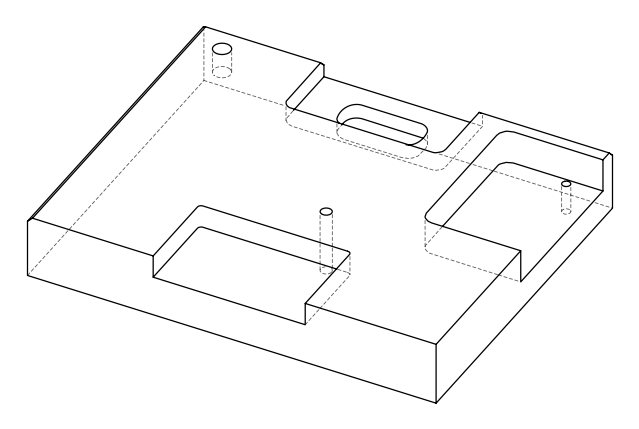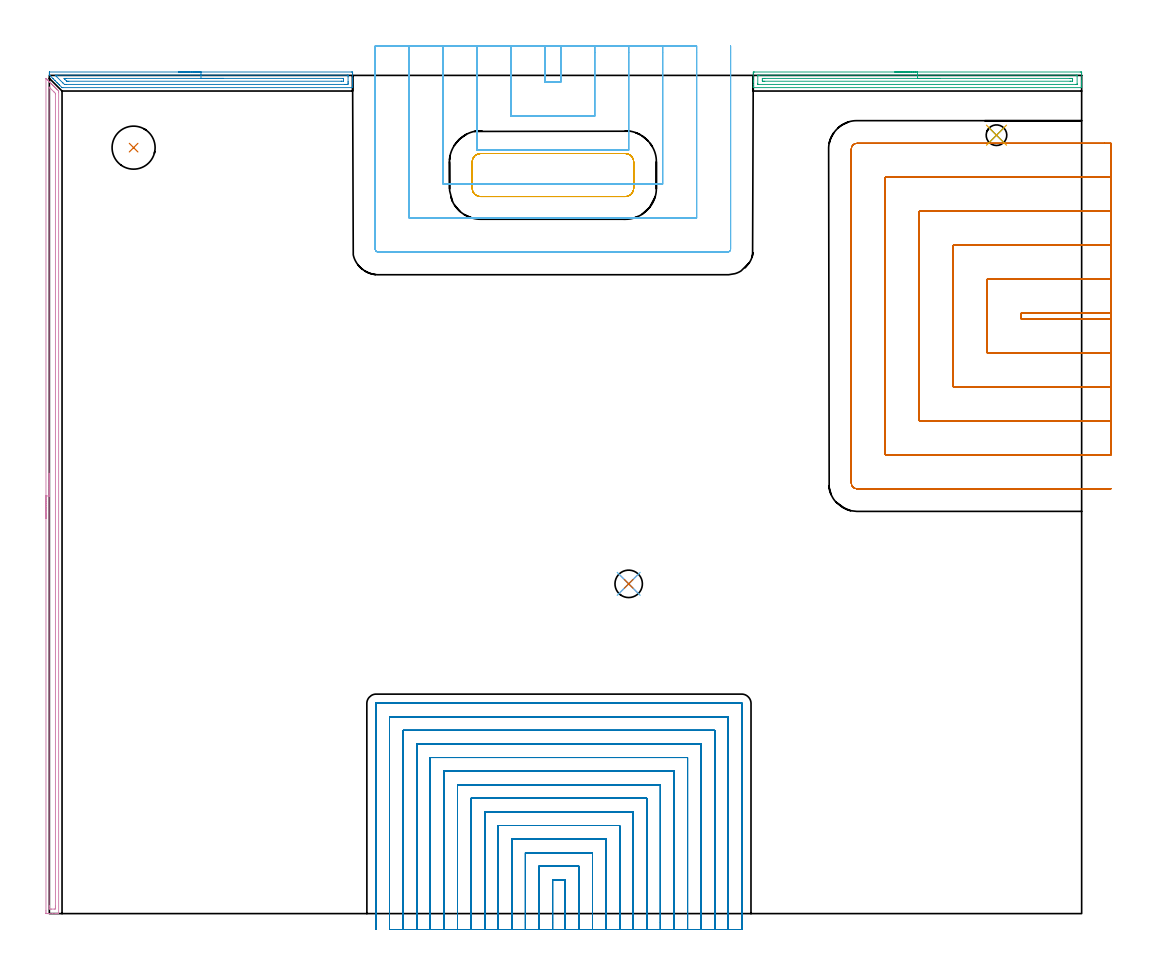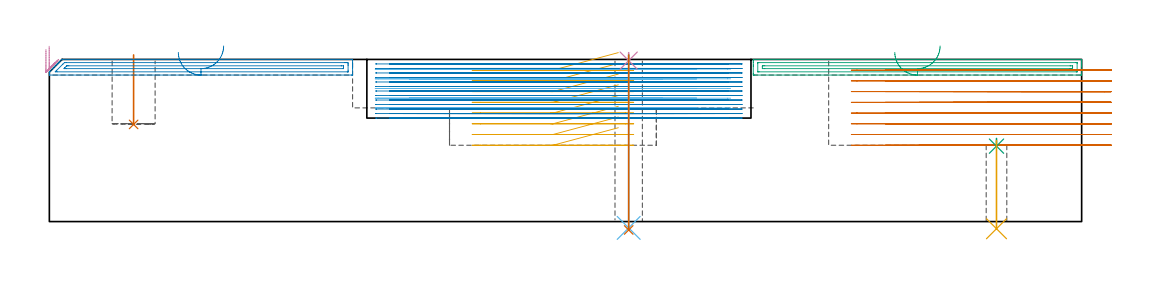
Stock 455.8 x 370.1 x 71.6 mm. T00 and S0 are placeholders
(PLAN: 13 operations, 7 tool changes, 206.6 min)
(1 INDEXABLE_INSERT_DRILL_BLIND_HOLE_FROM_SOLID | STEP1POCKET | NXT0302_009 | 0.12 min | 8059 mm3)
(2 AREA_MILL | FG_CHAMFER_SURFACE | UGT0205_001 | 3.34 min | 3295 mm3)
(3 AREA_MILL_1 | FG_CHAMFER_SURFACE_1 | UGT0205_001 | 3.66 min | 3555 mm3)
(4 AREA_MILL_2 | FG_CHAMFER_SURFACE_2 | UGT0205_001 | 6.06 min | 5723 mm3)
(5 MILL_RECTANGULAR_POCKET | POCKET_RECTANGULAR_STRAIGHT | UGT0201_094 | Follow Part, ap 5, ae 75% | 3.79 min | 128886 mm3)
(6 MILL_SLOT | SLOT_PARTIAL_RECTANGULAR | UGT0201_094 | Follow Part, ap 5, ae 75% | 19.97 min | 259010 mm3)
(7 MILL_SLOT_1 | SLOT_PARTIAL_RECTANGULAR_1 | UGT0201_094 | Follow Part, ap 5, ae 75% | 35.26 min | 727780 mm3)
(8 MILL_SLOT_2 | SLOT_PARTIAL_RECTANGULAR_2 | NXT0201_009 | Follow Part, ap 2, ae 75% | 133.57 min | 425554 mm3)
(9 SPOT_DRILL | STEP1HOLE | NXT0321_9005460120000 | 0.04 min | 17 mm3)
(10 SPOT_DRILL_1 | STEP1HOLE_1 | NXT0321_9005460120000 | 0.03 min | 48 mm3)
(11 DRILL_THROUGH_HOLE_INTO_CENTER | STEP1HOLE | NXT0301_062 | 0.16 min | 2209 mm3)
(12 DRILL_THROUGH_HOLE_INTO_CENTER_1 | STEP1HOLE_1 | NXT0301_042 | 0.31 min | 2790 mm3)
(13 DRILL_TO_ENLARGE_THROUGH_HOLE | STEP1HOLE_1 | NXT0301_092 | 0.31 min | 5424 mm3)
(TOOL NXT0302_009 | Index. Insert Drill 19mm [880-D1900L25-05] | D19 PA176 FL95 Z2)
(TOOL UGT0205_001 | Chamfer Mill 20 x 3 x 45 deg. | D20 FL50 Z2)
(TOOL UGT0201_094 | End mill 20 mm | D20 FL38 Z4)
(TOOL NXT0201_009 | ENDMILL 8mm [2P460-0800-NA 1630] | D8 FL26 Z6)
(TOOL NXT0321_9005460120000 | NC Spot Drill, 142deg, 12mm, Carbide, Uncoated | D12 PA142 FL30 Z2)
(TOOL NXT0301_062 | Carbide Drill 9.1mm [860.1-0910-027A1-MM 2214] | D9.1 PA140 FL47 Z2)
(TOOL NXT0301_042 | Carbide Drill 7.1mm [860.1-0710-057A1-MM 2214] | D7.1 PA140 FL85 Z2)
(TOOL NXT0301_092 | Carbide Drill 12.1mm [860.1-1210-061A1-MM 2214] | D12.1 PA140 FL77 Z2)
(OP 1 INDEXABLE_INSERT_DRILL_BLIND_HOLE_FROM_SOLID)
G17 G21 G94 G90
T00 M6
G54
G17 G0 G90 X37.2 Y338.2 S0 M3
G43 Z81.6 H1
G94 G81 G98 Z42.9 F250. R73.6
G80
M5
M2
(OP 2 AREA_MILL)
G17 G21 G94 G90
T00 M6
G54
G17 G0 G90 X56.95 Y371.6 S1061 M3
G43 Z81.6 H0
Z74.7
G94 G1 X56.988 Z73.829 F250.
X57.102 Z72.964
X57.291 Z72.112
X57.553 Z71.28
X57.887 Z70.474
X58.29 Z69.7
X58.758 Z68.964
X59.29 Z68.272
X59.879 Z67.629
X60.522 Z67.04
X61.214 Z66.509
X61.95 Z66.04
X62.724 Z65.637
X63.53 Z65.303
X64.362 Z65.041
X65.214 Z64.852
X66.078 Z64.738
X66.95 Z64.7
X133.317 Y371.599 Z64.701
X133.702 Y371.596 Z64.702
X133.89 Y371.592 Z64.705
X133.9 Y371.218 Z65.078
Y368.588 Z67.706
Y367.982 Z68.315
Y367.712 Z68.585
Y367.106 Z69.191
Y366.835 Z69.461
Y366.294 Z70.005
Y365.959 Z70.341
Y364.936 Z71.363
X133.898 Y364.816 Z71.476
X133.89 Y364.702 Z71.589
X133.763 Y364.7 Z71.6
X5.928
X5.599 Y364.707 Z71.593
X5.572 Y364.728 Z71.572
X4.443 Y365.856 Z70.442
X4.339 Y365.959 Z70.337
X3.903 Y366.397 Z69.902
X3.463 Y366.835 Z69.461
X3.255 Y367.044 Z69.255
X3.218 Y367.082 Z69.218
X2.587 Y367.712 Z68.585
X2.383 Y367.917 Z68.383
X1.71 Y368.588 Z67.708
X1.546 Y368.754 Z67.546
X0.322 Y369.978 Z66.322
X0.137 Y370.165 Z66.135
X0.009 Y370.302 Z65.996
X0.007 Y370.341 Z65.957
X0. Y370.882 Z65.417
Y371.554 Z64.745
X0.009 Y371.595 Z64.704
X0.012 Y371.6 Z64.7
X66.95
Y370.186 Z66.114
X131.535 Y370.185 Z66.115
X131.695
X131.869 Y370.181 Z66.119
X131.885 Y370.179 Z66.121
X131.89 Y370.172 Z66.128
X131.896 Y370.149 Z66.151
X131.898 Y370.126 Z66.174
X131.9 Y369.983 Z66.317
Y369.465 Z66.835
Y367.353 Z68.947
X131.899 Y366.835 Z69.465
X131.897 Y366.479 Z69.821
X131.89 Y366.125 Z70.175
X131.535 Y366.118 Z70.182
X131.376 Y366.116 Z70.184
X130.645 Y366.114 Z70.186
X130.487
X7.551 Y366.115 Z70.185
X6.819 Y366.12 Z70.18
X6.653 Y366.121 Z70.179
X5.928 Y366.822 Z69.478
X5.915 Y366.835 Z69.465
X3.255 Y369.494 Z66.806
X2.856 Y369.899 Z66.401
X2.664 Y370.096 Z66.204
X2.586 Y370.179 Z66.121
X3.414 Y370.185 Z66.115
X66.95 Y370.186 Z66.114
Y368.772 Z67.528
X129.754 Y368.771 Z67.529
X129.816 Y368.77 Z67.53
X129.865 Y368.767 Z67.533
X129.889 Y368.765 Z67.535
X129.892 Y368.732 Z67.568
X129.897 Y368.588 Z67.712
X129.899 Y368.445 Z67.855
X129.896 Y367.712 Z68.588
X129.892 Y367.575 Z68.725
X129.885 Y367.535 Z68.765
X129.846 Y367.533 Z68.767
X129.754 Y367.531 Z68.769
X129.049 Y367.529 Z68.771
X128.863 Y367.528 Z68.772
X8.6 Y367.529 Z68.771
X7.894 Y367.53 Z68.77
X7.709 Y367.534 Z68.766
X7.687 Y367.535 Z68.765
X7.661 Y367.553 Z68.747
X7.603 Y367.605 Z68.695
X7.491 Y367.712 Z68.588
X6.819 Y368.384 Z67.916
X6.623 Y368.588 Z67.712
X6.464 Y368.765 Z67.535
X6.635 Y368.769 Z67.531
X6.819 Y368.77 Z67.53
X7.523 Y368.771 Z67.529
X66.95 Y368.772 Z67.528
X67.822 Z67.567
X68.686 Z67.68
X69.538 Z67.869
X70.37 Z68.132
X71.176 Z68.465
X71.95 Z68.868
X72.686 Z69.337
X73.378 Z69.868
X74.021 Z70.457
X74.61 Z71.101
X75.142 Z71.793
X75.61 Z72.528
X76.013 Z73.302
X76.347 Z74.108
X76.609 Z74.94
X76.798 Z75.792
X76.912 Z76.657
X76.95 Z77.528
G0 Z81.6
M5
M2
(OP 3 AREA_MILL_1)
G17 G21 G94 G90
T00 M6
G54
G17 G0 G90 X373.3 Y371.6 S1061 M3
G43 Z81.6 H0
Z74.7
G94 G1 X373.338 Z73.829 F250.
X373.452 Z72.964
X373.641 Z72.112
X373.903 Z71.28
X374.237 Z70.474
X374.64 Z69.7
X375.108 Z68.964
X375.64 Z68.272
X376.229 Z67.629
X376.872 Z67.04
X377.564 Z66.509
X378.3 Z66.04
X379.074 Z65.637
X379.88 Z65.303
X380.712 Z65.041
X381.564 Z64.852
X382.428 Z64.738
X383.3 Z64.7
X455.187 Y371.599 Z64.701
X455.573 Y371.597 Z64.702
X455.79 Y371.592 Z64.705
X455.8 Y371.218 Z65.079
Y367.712 Z68.582
Y367.162 Z69.134
Y366.835 Z69.461
Y366.286 Z70.01
Y365.959 Z70.336
Y365.304 Z70.995
Y364.985 Z71.314
X455.798 Y364.841 Z71.452
X455.79 Y364.702 Z71.589
X455.633 Y364.7 Z71.6
X310.966
X310.81 Y364.702 Z71.588
X310.8 Y364.842 Z71.45
Y364.985 Z71.314
Y365.304 Z70.995
Y365.959 Z70.336
Y367.162 Z69.134
Y367.712 Z68.582
Y370.943 Z65.354
X310.803 Y371.218 Z65.079
X310.81 Y371.592 Z64.705
X311.027 Y371.597 Z64.702
X311.413 Y371.6 Z64.7
X383.3
Y370.186 Z66.114
X453.401 Y370.185 Z66.115
X453.56
X453.751 Y370.18 Z66.12
X453.79 Y370.178 Z66.122
X453.795 Y370.151 Z66.149
X453.798 Y370.121 Z66.179
X453.8 Y369.95 Z66.35
X453.799 Y366.313 Z69.987
X453.796 Y366.208 Z70.092
X453.79 Y366.14 Z70.16
X453.783 Y366.12 Z70.18
X453.767 Y366.119 Z70.181
X453.401 Y366.115 Z70.185
X453.242 Y366.114 Z70.186
X313.199
X313.04 Y366.115 Z70.185
X312.849 Y366.119 Z70.181
X312.81 Y366.121 Z70.179
X312.805 Y366.149 Z70.152
X312.802 Y366.179 Z70.121
X312.8 Y366.35 Z69.95
X312.801 Y369.987 Z66.313
X312.804 Y370.092 Z66.208
X312.81 Y370.16 Z66.14
X312.817 Y370.179 Z66.121
X312.833 Y370.181 Z66.119
X313.199 Y370.185 Z66.115
X313.358 Y370.186 Z66.114
X383.3
Y368.771 Z67.529
X450.722
X451.429
X451.615 Y368.768 Z67.532
X451.79 Y368.763 Z67.537
X451.796 Y368.588 Z67.712
X451.799 Y368.407 Z67.893
X451.795 Y367.712 Z68.588
X451.793 Y367.537 Z68.763
X451.615 Y367.534 Z68.766
X450.908 Y367.529 Z68.771
X450.722 Y367.528 Z68.772
X315.878
X315.171 Y367.529 Z68.771
X314.985 Y367.532 Z68.768
X314.81 Y367.537 Z68.763
X314.804 Y367.712 Z68.588
X314.801 Y367.893 Z68.407
X314.805 Y368.588 Z67.712
X314.807 Y368.763 Z67.537
X314.985 Y368.766 Z67.534
X315.692 Y368.771 Z67.529
X315.878
X383.3
X384.172 Z67.567
X385.036 Z67.68
X385.888 Z67.869
X386.72 Z68.132
X387.526 Z68.465
X388.3 Z68.868
X389.036 Z69.337
X389.728 Z69.868
X390.371 Z70.457
X390.96 Z71.101
X391.492 Z71.793
X391.96 Z72.529
X392.363 Z73.302
X392.697 Z74.108
X392.959 Z74.94
X393.148 Z75.792
X393.262 Z76.657
X393.3 Z77.529
G0 Z81.6
M5
M2
(OP 4 AREA_MILL_2)
G17 G21 G94 G90
T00 M6
G54
G17 G0 G90 X-1.5 Y174.4 S1061 M3
G43 Z81.6 H0
Z76.
G94 G1 Y174.438 Z75.128 F250.
Y174.552 Z74.264
Y174.741 Z73.412
Y175.003 Z72.58
Y175.337 Z71.774
Y175.74 Z71.
Y176.208 Z70.264
Y176.74 Z69.572
Y177.329 Z68.929
Y177.972 Z68.34
Y178.664 Z67.808
Y179.4 Z67.34
Y180.174 Z66.937
Y180.98 Z66.603
Y181.812 Z66.341
Y182.664 Z66.152
Y183.528 Z66.038
Y184.4 Z66.
Y368.554
X-1.494 Y368.765 Z66.004
X-1.492 Y368.781 Z66.005
X-1.464 Y368.765 Z66.033
X-1.092 Y368.392 Z66.408
X-0.926 Y368.227 Z66.571
X-0.869 Y368.169 Z66.63
X-0.686 Y367.987 Z66.813
X-0.629 Y367.93 Z66.868
X-0.571 Y367.871 Z66.928
X-0.391 Y367.691 Z67.108
X-0.332 Y367.634 Z67.165
X-0.273 Y367.573 Z67.226
X-0.096 Y367.396 Z67.403
X-0.035 Y367.337 Z67.461
X0.025 Y367.275 Z67.524
X0.2 Y367.101 Z67.699
X0.261 Y367.04 Z67.758
X0.324 Y366.977 Z67.823
X0.495 Y366.805 Z67.994
X0.558 Y366.743 Z68.055
X0.622 Y366.679 Z68.121
X0.791 Y366.51 Z68.29
X0.855 Y366.447 Z68.351
X0.92 Y366.381 Z68.419
X1.086 Y366.214 Z68.585
X1.152 Y366.15 Z68.648
X1.218 Y366.083 Z68.717
X1.382 Y365.919 Z68.881
X1.448 Y365.853 Z68.945
X1.516 Y365.785 Z69.015
X1.677 Y365.624 Z69.176
X1.745 Y365.557 Z69.241
X1.814 Y365.487 Z69.313
X1.972 Y365.328 Z69.471
X2.042 Y365.26 Z69.538
X2.112 Y365.188 Z69.611
X2.268 Y365.033 Z69.767
X2.339 Y364.963 Z69.835
X2.41 Y364.89 Z69.909
X2.563 Y364.737 Z70.062
X2.635 Y364.666 Z70.132
X2.708 Y364.592 Z70.207
X2.859 Y364.442 Z70.358
X2.932 Y364.37 Z70.428
X3.006 Y364.294 Z70.505
X3.154 Y364.146 Z70.653
X3.229 Y364.073 Z70.725
X3.304 Y363.996 Z70.803
X3.449 Y363.851 Z70.949
X3.526 Y363.776 Z71.022
X3.603 Y363.698 Z71.101
X3.971 Y363.33 Z71.468
X4.005 Y363.295 Z71.5
X4.1 Y363.195 Z71.584
Y362.804 Z71.6
Y0.184
X4.097 Y0.01 Z71.588
X4.049 Y0.007 Z71.54
X3.628 Y0. Z71.128
X3.366 Z70.866
X2.635 Z70.131
X1.38 Z68.877
X-0.035 Z67.46
X-0.663 Z66.833
X-0.926 Y0.001 Z66.571
X-1.176 Y0.003 Z66.321
X-1.491 Y0.008 Z66.005
X-1.494 Y0.06 Z66.003
X-1.499 Y0.631 Z66.001
X-1.5 Y1.208 Z66.
Y184.4
X-0.086 Z67.414
X-0.085 Y364.643 Z67.415
X-0.084 Y364.694 Z67.416
X-0.079 Y364.794 Z67.421
X-0.071 Y364.91 Z67.429
X-0.035 Y364.878 Z67.465
X0.257 Y364.592 Z67.757
X2.046 Y362.804 Z69.546
X2.635 Y362.207 Z70.135
X2.667 Y362.171 Z70.167
X2.679 Y362.126 Z70.179
X2.682 Y362.061 Z70.182
X2.685 Y361.96 Z70.185
X2.686 Y3.263 Z70.186
X2.682 Y2.419 Z70.182
X2.679 Y2.375 Z70.179
X2.635 Y2.01 Z70.135
X2.16 Y2.002 Z69.66
X0.855 Y2.001 Z68.355
X0.379 Y2.003 Z67.879
X-0.035 Y2.01 Z67.465
X-0.079 Y2.419 Z67.421
X-0.082 Y2.466 Z67.418
X-0.086 Y3.313 Z67.414
Y3.364
Y184.4
Y185.272 Z67.452
Y186.136 Z67.566
Y186.988 Z67.755
Y187.82 Z68.017
Y188.626 Z68.351
Y189.4 Z68.754
Y190.136 Z69.223
Y190.828 Z69.754
Y191.471 Z70.343
Y192.06 Z70.986
Y192.592 Z71.678
Y193.06 Z72.414
Y193.463 Z73.188
Y193.797 Z73.994
Y194.059 Z74.826
Y194.248 Z75.678
Y194.362 Z76.543
Y194.4 Z77.414
G0 Z81.6
M5
M2
(OP 5 MILL_RECTANGULAR_POCKET)
G17 G21 G94 G90
T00 M6
G54
G17 G0 G90 X251.227 Y335.6 S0 M3
G43 Z81.6 H0
Z74.6
G94 G1 X222.35 Z66.862 F250.
X190.4 F500.
G3 X186.7 Y331.9 R3.7
G1 Y320.3
G3 X190.4 Y316.6 R3.7
G1 X254.3
G3 X258. Y320.3 R3.7
G1 Y331.9
G3 X254.3 Y335.6 R3.7
G1 X222.35
X221.35
G0 X251.227 Z69.862
G1 X222.35 Z62.125 F250.
X190.4 F500.
G3 X186.7 Y331.9 R3.7
G1 Y320.3
G3 X190.4 Y316.6 R3.7
G1 X254.3
G3 X258. Y320.3 R3.7
G1 Y331.9
G3 X254.3 Y335.6 R3.7
G1 X222.35
X221.35
G0 X251.227 Z65.125
G1 X222.35 Z57.387 F250.
X190.4 F500.
G3 X186.7 Y331.9 R3.7
G1 Y320.3
G3 X190.4 Y316.6 R3.7
G1 X254.3
G3 X258. Y320.3 R3.7
G1 Y331.9
G3 X254.3 Y335.6 R3.7
G1 X222.35
X221.35
G0 X251.227 Z60.387
G1 X222.35 Z52.65 F250.
X190.4 F500.
G3 X186.7 Y331.9 R3.7
G1 Y320.3
G3 X190.4 Y316.6 R3.7
G1 X254.3
G3 X258. Y320.3 R3.7
G1 Y331.9
G3 X254.3 Y335.6 R3.7
G1 X222.35
X221.35
G0 X251.227 Z55.65
G1 X222.35 Z47.912 F250.
X190.4 F500.
G3 X186.7 Y331.9 R3.7
G1 Y320.3
G3 X190.4 Y316.6 R3.7
G1 X254.3
G3 X258. Y320.3 R3.7
G1 Y331.9
G3 X254.3 Y335.6 R3.7
G1 X222.35
X221.35
G0 X251.227 Z50.912
G1 X222.35 Z43.175 F250.
X190.4 F500.
G3 X186.7 Y331.9 R3.7
G1 Y320.3
G3 X190.4 Y316.6 R3.7
G1 X254.3
G3 X258. Y320.3 R3.7
G1 Y331.9
G3 X254.3 Y335.6 R3.7
G1 X222.35
X221.35
G0 X251.227 Z46.175
G1 X222.35 Z38.437 F250.
X190.4 F500.
G3 X186.7 Y331.9 R3.7
G1 Y320.3
G3 X190.4 Y316.6 R3.7
G1 X254.3
G3 X258. Y320.3 R3.7
G1 Y331.9
G3 X254.3 Y335.6 R3.7
G1 X222.35
X221.35
G0 X251.227 Z41.437
G1 X222.35 Z33.7 F250.
X190.4 F500.
G3 X186.7 Y331.9 R3.7
G1 Y320.3
G3 X190.4 Y316.6 R3.7
G1 X254.3
G3 X258. Y320.3 R3.7
G1 Y331.9
G3 X254.3 Y335.6 R3.7
G1 X222.35
X221.35
G0 Z81.6
M5
M2
(OP 6 MILL_SLOT)
G17 G21 G94 G90
T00 M6
G54
G17 G0 G90 X218.9 Y383.1 S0 M3
G43 Z81.6 H0
Z67.32
G94 G1 Y380.1 F250.
Y367.1 F500.
X225.8
Y380.1
Y383.1 F250.
X203.9
Y380.1
Y352.1 F500.
X240.8
Y380.1
Y383.1 F250.
X188.9
Y380.1
Y337.1 F500.
X255.8
Y380.1
Y383.1 F250.
X173.9
Y380.1
Y322.1 F500.
X186.7
X189.7 F250.
X255. F500.
X258. F250.
X270.8 F500.
Y380.1
Y383.1 F250.
X158.9
Y380.1
Y307.1 F500.
X285.8
Y380.1
Y383.1 F250.
X143.9
Y380.1
Y293.4 F500.
G3 X145.2 Y292.1 R1.3
G1 X299.5
G3 X300.8 Y293.4 R1.3
G1 Y380.1
Y383.1 F250.
G0 X218.9 Z63.04
G1 Y380.1
Y367.1 F500.
X225.8
Y380.1
Y383.1 F250.
X203.9
Y380.1
Y352.1 F500.
X240.8
Y380.1
Y383.1 F250.
X188.9
Y380.1
Y337.1 F500.
X255.8
Y380.1
Y383.1 F250.
X173.9
Y380.1
Y322.1 F500.
X186.7
X189.7 F250.
X255. F500.
X258. F250.
X270.8 F500.
Y380.1
Y383.1 F250.
X158.9
Y380.1
Y307.1 F500.
X285.8
Y380.1
Y383.1 F250.
X143.9
Y380.1
Y293.4 F500.
G3 X145.2 Y292.1 R1.3
G1 X299.5
G3 X300.8 Y293.4 R1.3
G1 Y380.1
Y383.1 F250.
G0 X218.9 Z58.76
G1 Y380.1
Y367.1 F500.
X225.8
Y380.1
Y383.1 F250.
X203.9
Y380.1
Y352.1 F500.
X240.8
Y380.1
Y383.1 F250.
X188.9
Y380.1
Y337.1 F500.
X255.8
Y380.1
Y383.1 F250.
X173.9
Y380.1
Y322.1 F500.
X186.7
X189.7 F250.
X255. F500.
X258. F250.
X270.8 F500.
Y380.1
Y383.1 F250.
X158.9
Y380.1
Y307.1 F500.
X285.8
Y380.1
Y383.1 F250.
X143.9
Y380.1
Y293.4 F500.
G3 X145.2 Y292.1 R1.3
G1 X299.5
G3 X300.8 Y293.4 R1.3
G1 Y380.1
Y383.1 F250.
G0 X218.9 Z54.48
G1 Y380.1
Y367.1 F500.
X225.8
Y380.1
Y383.1 F250.
X203.9
Y380.1
Y352.1 F500.
X240.8
Y380.1
Y383.1 F250.
X188.9
Y380.1
Y337.1 F500.
X255.8
Y380.1
Y383.1 F250.
X173.9
Y380.1
Y322.1 F500.
X186.7
X189.7 F250.
X255. F500.
X258. F250.
X270.8 F500.
Y380.1
Y383.1 F250.
X158.9
Y380.1
Y307.1 F500.
X285.8
Y380.1
Y383.1 F250.
X143.9
Y380.1
Y293.4 F500.
G3 X145.2 Y292.1 R1.3
G1 X299.5
G3 X300.8 Y293.4 R1.3
G1 Y380.1
Y383.1 F250.
G0 X218.9 Z50.2
G1 Y380.1
Y367.1 F500.
X225.8
Y380.1
Y383.1 F250.
X203.9
Y380.1
Y352.1 F500.
X240.8
Y380.1
Y383.1 F250.
X188.9
Y380.1
Y337.1 F500.
X255.8
Y380.1
Y383.1 F250.
X173.9
Y380.1
Y322.1 F500.
X186.7
X189.7 F250.
X255. F500.
X258. F250.
X270.8 F500.
Y380.1
Y383.1 F250.
X158.9
Y380.1
Y307.1 F500.
X285.8
Y380.1
Y383.1 F250.
X143.9
Y380.1
Y293.4 F500.
G3 X145.2 Y292.1 R1.3
G1 X299.5
G3 X300.8 Y293.4 R1.3
G1 Y380.1
Y383.1 F250.
G0 Z81.6
M5
M2
(OP 7 MILL_SLOT_1)
G17 G21 G94 G90
T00 M6
G54
G17 G0 G90 X468.8 Y265.1 S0 M3
G43 Z81.6 H0
Z66.862
G94 G1 X465.8 F250.
X429.1 F500.
Y262.6
X465.8
X468.8 F250.
Y280.1
X465.8
X414.1 F500.
Y247.6
X465.8
X468.8 F250.
Y295.1
X465.8
X399.1 F500.
Y232.6
X465.8
X468.8 F250.
Y310.1
X465.8
X384.1 F500.
Y217.6
X465.8
X468.8 F250.
Y325.1
X465.8
X369.1 F500.
Y202.6
X465.8
X468.8 F250.
Y340.1
X465.8
X356.6 F500.
G3 X354.1 Y337.6 R2.5
G1 Y190.1
G3 X356.6 Y187.6 R2.5
G1 X465.8
X468.8 F250.
G0 Y265.1 Z62.125
G1 X465.8
X429.1 F500.
Y262.6
X465.8
X468.8 F250.
Y280.1
X465.8
X414.1 F500.
Y247.6
X465.8
X468.8 F250.
Y295.1
X465.8
X399.1 F500.
Y232.6
X465.8
X468.8 F250.
Y310.1
X465.8
X384.1 F500.
Y217.6
X465.8
X468.8 F250.
Y325.1
X465.8
X369.1 F500.
Y202.6
X465.8
X468.8 F250.
Y340.1
X465.8
X356.6 F500.
G3 X354.1 Y337.6 R2.5
G1 Y190.1
G3 X356.6 Y187.6 R2.5
G1 X465.8
X468.8 F250.
G0 Y265.1 Z57.387
G1 X465.8
X429.1 F500.
Y262.6
X465.8
X468.8 F250.
Y280.1
X465.8
X414.1 F500.
Y247.6
X465.8
X468.8 F250.
Y295.1
X465.8
X399.1 F500.
Y232.6
X465.8
X468.8 F250.
Y310.1
X465.8
X384.1 F500.
Y217.6
X465.8
X468.8 F250.
Y325.1
X465.8
X369.1 F500.
Y202.6
X465.8
X468.8 F250.
Y340.1
X465.8
X356.6 F500.
G3 X354.1 Y337.6 R2.5
G1 Y190.1
G3 X356.6 Y187.6 R2.5
G1 X465.8
X468.8 F250.
G0 Y265.1 Z52.65
G1 X465.8
X429.1 F500.
Y262.6
X465.8
X468.8 F250.
Y280.1
X465.8
X414.1 F500.
Y247.6
X465.8
X468.8 F250.
Y295.1
X465.8
X399.1 F500.
Y232.6
X465.8
X468.8 F250.
Y310.1
X465.8
X384.1 F500.
Y217.6
X465.8
X468.8 F250.
Y325.1
X465.8
X369.1 F500.
Y202.6
X465.8
X468.8 F250.
Y340.1
X465.8
X356.6 F500.
G3 X354.1 Y337.6 R2.5
G1 Y190.1
G3 X356.6 Y187.6 R2.5
G1 X465.8
X468.8 F250.
G0 Y265.1 Z47.912
G1 X465.8
X429.1 F500.
Y262.6
X465.8
X468.8 F250.
Y280.1
X465.8
X414.1 F500.
Y247.6
X465.8
X468.8 F250.
Y295.1
X465.8
X399.1 F500.
Y232.6
X465.8
X468.8 F250.
Y310.1
X465.8
X384.1 F500.
Y217.6
X465.8
X468.8 F250.
Y325.1
X465.8
X369.1 F500.
Y202.6
X465.8
X468.8 F250.
Y340.1
X465.8
X356.6 F500.
G3 X354.1 Y337.6 R2.5
G1 Y190.1
G3 X356.6 Y187.6 R2.5
G1 X465.8
X468.8 F250.
G0 Y265.1 Z43.175
G1 X465.8
X429.1 F500.
Y262.6
X465.8
X468.8 F250.
Y280.1
X465.8
X414.1 F500.
Y247.6
X465.8
X468.8 F250.
Y295.1
X465.8
X399.1 F500.
Y232.6
X465.8
X468.8 F250.
Y310.1
X465.8
X384.1 F500.
Y217.6
X465.8
X468.8 F250.
Y325.1
X465.8
X369.1 F500.
Y202.6
X465.8
X468.8 F250.
Y340.1
X465.8
X356.6 F500.
G3 X354.1 Y337.6 R2.5
G1 Y190.1
G3 X356.6 Y187.6 R2.5
G1 X465.8
X468.8 F250.
G0 Y265.1 Z38.437
G1 X465.8
X429.1 F500.
Y262.6
X465.8
X468.8 F250.
Y280.1
X465.8
X414.1 F500.
Y247.6
X465.8
X468.8 F250.
Y295.1
X465.8
X399.1 F500.
Y232.6
X465.8
X468.8 F250.
Y310.1
X465.8
X384.1 F500.
Y217.6
X465.8
X468.8 F250.
Y325.1
X465.8
X369.1 F500.
Y202.6
X465.8
X468.8 F250.
Y340.1
X465.8
X356.6 F500.
G3 X354.1 Y337.6 R2.5
G1 Y190.1
G3 X356.6 Y187.6 R2.5
G1 X465.8
X468.8 F250.
G0 Y265.1 Z33.7
G1 X465.8
X429.1 F500.
Y262.6
X465.8
X468.8 F250.
Y280.1
X465.8
X414.1 F500.
Y247.6
X465.8
X468.8 F250.
Y295.1
X465.8
X399.1 F500.
Y232.6
X465.8
X468.8 F250.
Y310.1
X465.8
X384.1 F500.
Y217.6
X465.8
X468.8 F250.
Y325.1
X465.8
X369.1 F500.
Y202.6
X465.8
X468.8 F250.
Y340.1
X465.8
X356.6 F500.
G3 X354.1 Y337.6 R2.5
G1 Y190.1
G3 X356.6 Y187.6 R2.5
G1 X465.8
X468.8 F250.
G0 Z81.6
M5
M2
(OP 8 MILL_SLOT_2)
G17 G21 G94 G90
T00 M6
G54
G17 G0 G90 X227.8 Y-7. S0 M3
G43 Z81.6 H1
Z69.608
G94 G1 Y-4. F250.
Y14.9 F500.
X222.2
Y-4.
Y-7. F250.
X233.8
Y-4.
Y20.9 F500.
X216.2
Y-4.
Y-7. F250.
X239.8
Y-4.
Y26.9 F500.
X210.2
Y-4.
Y-7. F250.
X245.8
Y-4.
Y32.9 F500.
X204.2
Y-4.
Y-7. F250.
X251.8
Y-4.
Y38.9 F500.
X198.2
Y-4.
Y-7. F250.
X257.8
Y-4.
Y44.9 F500.
X192.2
Y-4.
Y-7. F250.
X263.8
Y-4.
Y50.9 F500.
X186.2
Y-4.
Y-7. F250.
X269.8
Y-4.
Y56.9 F500.
X180.2
Y-4.
Y-7. F250.
X275.8
Y-4.
Y62.9 F500.
X174.2
Y-4.
Y-7. F250.
X281.8
Y-4.
Y68.9 F500.
X168.2
Y-4.
Y-7. F250.
X287.8
Y-4.
Y74.9 F500.
X162.2
Y-4.
Y-7. F250.
X293.8
Y-4.
Y80.9 F500.
X156.2
Y-4.
Y-7. F250.
X299.8
Y-4.
Y86.9 F500.
X150.2
Y-4.
Y-7. F250.
X305.8
Y-4.
Y92.8 F500.
X305.795 Y92.855
X305.755 Y92.895
X305.7 Y92.9
X144.3
X144.245 Y92.895
X144.205 Y92.855
X144.2 Y92.8
Y-4.
Y-7. F250.
G0 X227.8 Z67.615
G1 Y-4.
Y14.9 F500.
X222.2
Y-4.
Y-7. F250.
X233.8
Y-4.
Y20.9 F500.
X216.2
Y-4.
Y-7. F250.
X239.8
Y-4.
Y26.9 F500.
X210.2
Y-4.
Y-7. F250.
X245.8
Y-4.
Y32.9 F500.
X204.2
Y-4.
Y-7. F250.
X251.8
Y-4.
Y38.9 F500.
X198.2
Y-4.
Y-7. F250.
X257.8
Y-4.
Y44.9 F500.
X192.2
Y-4.
Y-7. F250.
X263.8
Y-4.
Y50.9 F500.
X186.2
Y-4.
Y-7. F250.
X269.8
Y-4.
Y56.9 F500.
X180.2
Y-4.
Y-7. F250.
X275.8
Y-4.
Y62.9 F500.
X174.2
Y-4.
Y-7. F250.
X281.8
Y-4.
Y68.9 F500.
X168.2
Y-4.
Y-7. F250.
X287.8
Y-4.
Y74.9 F500.
X162.2
Y-4.
Y-7. F250.
X293.8
Y-4.
Y80.9 F500.
X156.2
Y-4.
Y-7. F250.
X299.8
Y-4.
Y86.9 F500.
X150.2
Y-4.
Y-7. F250.
X305.8
Y-4.
Y92.8 F500.
X305.795 Y92.855
X305.755 Y92.895
X305.7 Y92.9
X144.3
X144.245 Y92.895
X144.205 Y92.855
X144.2 Y92.8
Y-4.
Y-7. F250.
G0 X227.8 Z65.623
G1 Y-4.
Y14.9 F500.
X222.2
Y-4.
Y-7. F250.
X233.8
Y-4.
Y20.9 F500.
X216.2
Y-4.
Y-7. F250.
X239.8
Y-4.
Y26.9 F500.
X210.2
Y-4.
Y-7. F250.
X245.8
Y-4.
Y32.9 F500.
X204.2
Y-4.
Y-7. F250.
X251.8
Y-4.
Y38.9 F500.
X198.2
Y-4.
Y-7. F250.
X257.8
Y-4.
Y44.9 F500.
X192.2
Y-4.
Y-7. F250.
X263.8
Y-4.
Y50.9 F500.
X186.2
Y-4.
Y-7. F250.
X269.8
Y-4.
Y56.9 F500.
X180.2
Y-4.
Y-7. F250.
X275.8
Y-4.
Y62.9 F500.
X174.2
Y-4.
Y-7. F250.
X281.8
Y-4.
Y68.9 F500.
X168.2
Y-4.
Y-7. F250.
X287.8
Y-4.
Y74.9 F500.
X162.2
Y-4.
Y-7. F250.
X293.8
Y-4.
Y80.9 F500.
X156.2
Y-4.
Y-7. F250.
X299.8
Y-4.
Y86.9 F500.
X150.2
Y-4.
Y-7. F250.
X305.8
Y-4.
Y92.8 F500.
X305.795 Y92.855
X305.755 Y92.895
X305.7 Y92.9
X144.3
X144.245 Y92.895
X144.205 Y92.855
X144.2 Y92.8
Y-4.
Y-7. F250.
G0 X227.8 Z63.631
G1 Y-4.
Y14.9 F500.
X222.2
Y-4.
Y-7. F250.
X233.8
Y-4.
Y20.9 F500.
X216.2
Y-4.
Y-7. F250.
X239.8
Y-4.
Y26.9 F500.
X210.2
Y-4.
Y-7. F250.
X245.8
Y-4.
Y32.9 F500.
X204.2
Y-4.
Y-7. F250.
X251.8
Y-4.
Y38.9 F500.
X198.2
Y-4.
Y-7. F250.
X257.8
Y-4.
Y44.9 F500.
X192.2
Y-4.
Y-7. F250.
X263.8
Y-4.
Y50.9 F500.
X186.2
Y-4.
Y-7. F250.
X269.8
Y-4.
Y56.9 F500.
X180.2
Y-4.
Y-7. F250.
X275.8
Y-4.
Y62.9 F500.
X174.2
Y-4.
Y-7. F250.
X281.8
Y-4.
Y68.9 F500.
X168.2
Y-4.
Y-7. F250.
X287.8
Y-4.
Y74.9 F500.
X162.2
Y-4.
Y-7. F250.
X293.8
Y-4.
Y80.9 F500.
X156.2
Y-4.
Y-7. F250.
X299.8
Y-4.
Y86.9 F500.
X150.2
Y-4.
Y-7. F250.
X305.8
Y-4.
Y92.8 F500.
X305.795 Y92.855
X305.755 Y92.895
X305.7 Y92.9
X144.3
X144.245 Y92.895
X144.205 Y92.855
X144.2 Y92.8
Y-4.
Y-7. F250.
G0 X227.8 Z61.638
G1 Y-4.
Y14.9 F500.
X222.2
Y-4.
Y-7. F250.
X233.8
Y-4.
Y20.9 F500.
X216.2
Y-4.
Y-7. F250.
X239.8
Y-4.
Y26.9 F500.
X210.2
Y-4.
Y-7. F250.
X245.8
Y-4.
Y32.9 F500.
X204.2
Y-4.
Y-7. F250.
X251.8
Y-4.
Y38.9 F500.
X198.2
Y-4.
Y-7. F250.
X257.8
Y-4.
Y44.9 F500.
X192.2
Y-4.
Y-7. F250.
X263.8
Y-4.
Y50.9 F500.
X186.2
Y-4.
Y-7. F250.
X269.8
Y-4.
Y56.9 F500.
X180.2
Y-4.
Y-7. F250.
X275.8
Y-4.
Y62.9 F500.
X174.2
Y-4.
Y-7. F250.
X281.8
Y-4.
Y68.9 F500.
X168.2
Y-4.
Y-7. F250.
X287.8
Y-4.
Y74.9 F500.
X162.2
Y-4.
Y-7. F250.
X293.8
Y-4.
Y80.9 F500.
X156.2
Y-4.
Y-7. F250.
X299.8
Y-4.
Y86.9 F500.
X150.2
Y-4.
Y-7. F250.
X305.8
Y-4.
Y92.8 F500.
X305.795 Y92.855
X305.755 Y92.895
X305.7 Y92.9
X144.3
X144.245 Y92.895
X144.205 Y92.855
X144.2 Y92.8
Y-4.
Y-7. F250.
G0 X227.8 Z59.646
G1 Y-4.
Y14.9 F500.
X222.2
Y-4.
Y-7. F250.
X233.8
Y-4.
Y20.9 F500.
X216.2
Y-4.
Y-7. F250.
X239.8
Y-4.
Y26.9 F500.
X210.2
Y-4.
Y-7. F250.
X245.8
Y-4.
Y32.9 F500.
X204.2
Y-4.
Y-7. F250.
X251.8
Y-4.
Y38.9 F500.
X198.2
Y-4.
Y-7. F250.
X257.8
Y-4.
Y44.9 F500.
X192.2
Y-4.
Y-7. F250.
X263.8
Y-4.
Y50.9 F500.
X186.2
Y-4.
Y-7. F250.
X269.8
Y-4.
Y56.9 F500.
X180.2
Y-4.
Y-7. F250.
X275.8
Y-4.
Y62.9 F500.
X174.2
Y-4.
Y-7. F250.
X281.8
Y-4.
Y68.9 F500.
X168.2
Y-4.
Y-7. F250.
X287.8
Y-4.
Y74.9 F500.
X162.2
Y-4.
Y-7. F250.
X293.8
Y-4.
Y80.9 F500.
X156.2
Y-4.
Y-7. F250.
X299.8
Y-4.
Y86.9 F500.
X150.2
Y-4.
Y-7. F250.
X305.8
Y-4.
Y92.8 F500.
X305.795 Y92.855
X305.755 Y92.895
X305.7 Y92.9
X144.3
X144.245 Y92.895
X144.205 Y92.855
X144.2 Y92.8
Y-4.
Y-7. F250.
G0 X227.8 Z57.654
G1 Y-4.
Y14.9 F500.
X222.2
Y-4.
Y-7. F250.
X233.8
Y-4.
Y20.9 F500.
X216.2
Y-4.
Y-7. F250.
X239.8
Y-4.
Y26.9 F500.
X210.2
Y-4.
Y-7. F250.
X245.8
Y-4.
Y32.9 F500.
X204.2
Y-4.
Y-7. F250.
X251.8
Y-4.
Y38.9 F500.
X198.2
Y-4.
Y-7. F250.
X257.8
Y-4.
Y44.9 F500.
X192.2
Y-4.
Y-7. F250.
X263.8
Y-4.
Y50.9 F500.
X186.2
Y-4.
Y-7. F250.
X269.8
Y-4.
Y56.9 F500.
X180.2
Y-4.
Y-7. F250.
X275.8
Y-4.
Y62.9 F500.
X174.2
Y-4.
Y-7. F250.
X281.8
Y-4.
Y68.9 F500.
X168.2
Y-4.
Y-7. F250.
X287.8
Y-4.
Y74.9 F500.
X162.2
Y-4.
Y-7. F250.
X293.8
Y-4.
Y80.9 F500.
X156.2
Y-4.
Y-7. F250.
X299.8
Y-4.
Y86.9 F500.
X150.2
Y-4.
Y-7. F250.
X305.8
Y-4.
Y92.8 F500.
X305.795 Y92.855
X305.755 Y92.895
X305.7 Y92.9
X144.3
X144.245 Y92.895
X144.205 Y92.855
X144.2 Y92.8
Y-4.
Y-7. F250.
G0 X227.8 Z55.662
G1 Y-4.
Y14.9 F500.
X222.2
Y-4.
Y-7. F250.
X233.8
Y-4.
Y20.9 F500.
X216.2
Y-4.
Y-7. F250.
X239.8
Y-4.
Y26.9 F500.
X210.2
Y-4.
Y-7. F250.
X245.8
Y-4.
Y32.9 F500.
X204.2
Y-4.
Y-7. F250.
X251.8
Y-4.
Y38.9 F500.
X198.2
Y-4.
Y-7. F250.
X257.8
Y-4.
Y44.9 F500.
X192.2
Y-4.
Y-7. F250.
X263.8
Y-4.
Y50.9 F500.
X186.2
Y-4.
Y-7. F250.
X269.8
Y-4.
Y56.9 F500.
X180.2
Y-4.
Y-7. F250.
X275.8
Y-4.
Y62.9 F500.
X174.2
Y-4.
Y-7. F250.
X281.8
Y-4.
Y68.9 F500.
X168.2
Y-4.
Y-7. F250.
X287.8
Y-4.
Y74.9 F500.
X162.2
Y-4.
Y-7. F250.
X293.8
Y-4.
Y80.9 F500.
X156.2
Y-4.
Y-7. F250.
X299.8
Y-4.
Y86.9 F500.
X150.2
Y-4.
Y-7. F250.
X305.8
Y-4.
Y92.8 F500.
X305.795 Y92.855
X305.755 Y92.895
X305.7 Y92.9
X144.3
X144.245 Y92.895
X144.205 Y92.855
X144.2 Y92.8
Y-4.
Y-7. F250.
G0 X227.8 Z53.669
G1 Y-4.
Y14.9 F500.
X222.2
Y-4.
Y-7. F250.
X233.8
Y-4.
Y20.9 F500.
X216.2
Y-4.
Y-7. F250.
X239.8
Y-4.
Y26.9 F500.
X210.2
Y-4.
Y-7. F250.
X245.8
Y-4.
Y32.9 F500.
X204.2
Y-4.
Y-7. F250.
X251.8
Y-4.
Y38.9 F500.
X198.2
Y-4.
Y-7. F250.
X257.8
Y-4.
Y44.9 F500.
X192.2
Y-4.
Y-7. F250.
X263.8
Y-4.
Y50.9 F500.
X186.2
Y-4.
Y-7. F250.
X269.8
Y-4.
Y56.9 F500.
X180.2
Y-4.
Y-7. F250.
X275.8
Y-4.
Y62.9 F500.
X174.2
Y-4.
Y-7. F250.
X281.8
Y-4.
Y68.9 F500.
X168.2
Y-4.
Y-7. F250.
X287.8
Y-4.
Y74.9 F500.
X162.2
Y-4.
Y-7. F250.
X293.8
Y-4.
Y80.9 F500.
X156.2
Y-4.
Y-7. F250.
X299.8
Y-4.
Y86.9 F500.
X150.2
Y-4.
Y-7. F250.
X305.8
Y-4.
Y92.8 F500.
X305.795 Y92.855
X305.755 Y92.895
X305.7 Y92.9
X144.3
X144.245 Y92.895
X144.205 Y92.855
X144.2 Y92.8
Y-4.
Y-7. F250.
G0 X227.8 Z51.677
G1 Y-4.
Y14.9 F500.
X222.2
Y-4.
Y-7. F250.
X233.8
Y-4.
Y20.9 F500.
X216.2
Y-4.
Y-7. F250.
X239.8
Y-4.
Y26.9 F500.
X210.2
Y-4.
Y-7. F250.
X245.8
Y-4.
Y32.9 F500.
X204.2
Y-4.
Y-7. F250.
X251.8
Y-4.
Y38.9 F500.
X198.2
Y-4.
Y-7. F250.
X257.8
Y-4.
Y44.9 F500.
X192.2
Y-4.
Y-7. F250.
X263.8
Y-4.
Y50.9 F500.
X186.2
Y-4.
Y-7. F250.
X269.8
Y-4.
Y56.9 F500.
X180.2
Y-4.
Y-7. F250.
X275.8
Y-4.
Y62.9 F500.
X174.2
Y-4.
Y-7. F250.
X281.8
Y-4.
Y68.9 F500.
X168.2
Y-4.
Y-7. F250.
X287.8
Y-4.
Y74.9 F500.
X162.2
Y-4.
Y-7. F250.
X293.8
Y-4.
Y80.9 F500.
X156.2
Y-4.
Y-7. F250.
X299.8
Y-4.
Y86.9 F500.
X150.2
Y-4.
Y-7. F250.
X305.8
Y-4.
Y92.8 F500.
X305.795 Y92.855
X305.755 Y92.895
X305.7 Y92.9
X144.3
X144.245 Y92.895
X144.205 Y92.855
X144.2 Y92.8
Y-4.
Y-7. F250.
G0 X227.8 Z49.685
G1 Y-4.
Y14.9 F500.
X222.2
Y-4.
Y-7. F250.
X233.8
Y-4.
Y20.9 F500.
X216.2
Y-4.
Y-7. F250.
X239.8
Y-4.
Y26.9 F500.
X210.2
Y-4.
Y-7. F250.
X245.8
Y-4.
Y32.9 F500.
X204.2
Y-4.
Y-7. F250.
X251.8
Y-4.
Y38.9 F500.
X198.2
Y-4.
Y-7. F250.
X257.8
Y-4.
Y44.9 F500.
X192.2
Y-4.
Y-7. F250.
X263.8
Y-4.
Y50.9 F500.
X186.2
Y-4.
Y-7. F250.
X269.8
Y-4.
Y56.9 F500.
X180.2
Y-4.
Y-7. F250.
X275.8
Y-4.
Y62.9 F500.
X174.2
Y-4.
Y-7. F250.
X281.8
Y-4.
Y68.9 F500.
X168.2
Y-4.
Y-7. F250.
X287.8
Y-4.
Y74.9 F500.
X162.2
Y-4.
Y-7. F250.
X293.8
Y-4.
Y80.9 F500.
X156.2
Y-4.
Y-7. F250.
X299.8
Y-4.
Y86.9 F500.
X150.2
Y-4.
Y-7. F250.
X305.8
Y-4.
Y92.8 F500.
X305.795 Y92.855
X305.755 Y92.895
X305.7 Y92.9
X144.3
X144.245 Y92.895
X144.205 Y92.855
X144.2 Y92.8
Y-4.
Y-7. F250.
G0 X227.8 Z47.692
G1 Y-4.
Y14.9 F500.
X222.2
Y-4.
Y-7. F250.
X233.8
Y-4.
Y20.9 F500.
X216.2
Y-4.
Y-7. F250.
X239.8
Y-4.
Y26.9 F500.
X210.2
Y-4.
Y-7. F250.
X245.8
Y-4.
Y32.9 F500.
X204.2
Y-4.
Y-7. F250.
X251.8
Y-4.
Y38.9 F500.
X198.2
Y-4.
Y-7. F250.
X257.8
Y-4.
Y44.9 F500.
X192.2
Y-4.
Y-7. F250.
X263.8
Y-4.
Y50.9 F500.
X186.2
Y-4.
Y-7. F250.
X269.8
Y-4.
Y56.9 F500.
X180.2
Y-4.
Y-7. F250.
X275.8
Y-4.
Y62.9 F500.
X174.2
Y-4.
Y-7. F250.
X281.8
Y-4.
Y68.9 F500.
X168.2
Y-4.
Y-7. F250.
X287.8
Y-4.
Y74.9 F500.
X162.2
Y-4.
Y-7. F250.
X293.8
Y-4.
Y80.9 F500.
X156.2
Y-4.
Y-7. F250.
X299.8
Y-4.
Y86.9 F500.
X150.2
Y-4.
Y-7. F250.
X305.8
Y-4.
Y92.8 F500.
X305.795 Y92.855
X305.755 Y92.895
X305.7 Y92.9
X144.3
X144.245 Y92.895
X144.205 Y92.855
X144.2 Y92.8
Y-4.
Y-7. F250.
G0 X227.8 Z45.7
G1 Y-4.
Y14.9 F500.
X222.2
Y-4.
Y-7. F250.
X233.8
Y-4.
Y20.9 F500.
X216.2
Y-4.
Y-7. F250.
X239.8
Y-4.
Y26.9 F500.
X210.2
Y-4.
Y-7. F250.
X245.8
Y-4.
Y32.9 F500.
X204.2
Y-4.
Y-7. F250.
X251.8
Y-4.
Y38.9 F500.
X198.2
Y-4.
Y-7. F250.
X257.8
Y-4.
Y44.9 F500.
X192.2
Y-4.
Y-7. F250.
X263.8
Y-4.
Y50.9 F500.
X186.2
Y-4.
Y-7. F250.
X269.8
Y-4.
Y56.9 F500.
X180.2
Y-4.
Y-7. F250.
X275.8
Y-4.
Y62.9 F500.
X174.2
Y-4.
Y-7. F250.
X281.8
Y-4.
Y68.9 F500.
X168.2
Y-4.
Y-7. F250.
X287.8
Y-4.
Y74.9 F500.
X162.2
Y-4.
Y-7. F250.
X293.8
Y-4.
Y80.9 F500.
X156.2
Y-4.
Y-7. F250.
X299.8
Y-4.
Y86.9 F500.
X150.2
Y-4.
Y-7. F250.
X305.8
Y-4.
Y92.8 F500.
X305.795 Y92.855
X305.755 Y92.895
X305.7 Y92.9
X144.3
X144.245 Y92.895
X144.205 Y92.855
X144.2 Y92.8
Y-4.
Y-7. F250.
G0 Z81.6
M5
M2
(OP 9 SPOT_DRILL)
G17 G21 G94 G90
T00 M6
G54
G17 G0 G90 X418.2 Y343.7 S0 M3
G43 Z81.6 H0
G94 G81 G98 Z33.308 F250. R36.7
G80
M5
M2
(OP 10 SPOT_DRILL_1)
G17 G21 G94 G90
T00 M6
G54
G17 G0 G90 X255.8 Y145.6 S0 M3
G43 Z81.6 H0
G94 G81 G98 Z71.071 F250. R74.6
G80
M5
M2
(OP 11 DRILL_THROUGH_HOLE_INTO_CENTER)
G17 G21 G94 G90
T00 M6
G54
G17 G0 G90 X418.2 Y343.7 S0 M3
G43 Z81.6 H1
G94 G73 G98 Z-3.156 F250. Q7.371 R35.7
G80
M5
M2
(OP 12 DRILL_THROUGH_HOLE_INTO_CENTER_1)
G17 G21 G94 G90
T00 M6
G54
G17 G0 G90 X255.8 Y145.6 S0 M3
G43 Z81.6 H1
G94 G73 G98 Z-2.792 F250. Q6.763 R73.6
G80
M5
M2
(OP 13 DRILL_TO_ENLARGE_THROUGH_HOLE)
G17 G21 G94 G90
T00 M6
G54
G17 G0 G90 X255.8 Y145.6 S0 M3
G43 Z81.6 H1
G94 G73 G98 Z-3.702 F250. Q10.757 R73.6
G80
M5
M2
